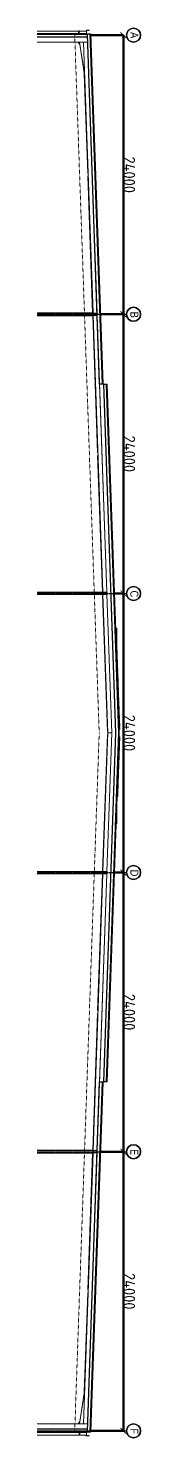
# Model space of a CAD drawing. Header units: millimetres. Extents: x -677815 to 476396, y -125373 to 39000.
# Drawn here: x -669493 to -661172, y -120600 to 600 of the extents above; entities that cross this region are included whole.
import ezdxf

# ---------------------------------------------------------------- set-up
doc = ezdxf.new("R2010")
doc.units = ezdxf.units.MM
for name, pattern in [('Xref building Toll$0$_SBA Dash - Loose', [5, 3, -2]), ('Xref building Toll$0$_SBA Dash Dot - Loose', [6, 4, -1, 0, -1]), ('Xref building Toll$0$_SBA Hidden Line - Loose', [2.4, 1.2, -1.2])]:
    doc.linetypes.add(name, pattern=pattern)
for name, color, linetype, lineweight in [('AM_BOR', 4, 'Continuous', 25), ('Xref building Toll$0$A-DETL', 90, 'Continuous', 9), ('Xref building Toll$0$A-DETL-HDLN', 90, 'Xref building Toll$0$_SBA Hidden Line - Loose', 9), ('Xref building Toll$0$A-GENM', 13, 'Continuous', 9), ('Xref building Toll$0$A-GLAZ-CURT', 52, 'Continuous', 9), ('Xref building Toll$0$A-ROOF', 132, 'Continuous', 25), ('Xref building Toll$0$A-ROOF-MCUT', 132, 'Continuous', 9), ('Xref building Toll$0$A-ROOF-OTLN', 132, 'Continuous', 9), ('Xref building Toll$0$A-WALL', 113, 'Continuous', 9), ('Xref building Toll$0$Dims', 7, 'Continuous', 50), ('Xref building Toll$0$P-PIPE', 3, 'Continuous', 9), ('Xref building Toll$0$Q-SPCQ', 91, 'Continuous', 9), ('Xref building Toll$0$S-BEAM', 12, 'Continuous', 9), ('Xref building Toll$0$S-COLS', 52, 'Continuous', 9), ('Xref building Toll$0$S-GRID-IDEN', 1, 'Continuous', 25)]:
    doc.layers.add(name, color=color, linetype=linetype, lineweight=lineweight)
doc.layers.add('Xref building Toll$0$S-GRID', color=8, linetype='Continuous')
doc.styles.add('Xref building Toll$0$Arial Narrow_1', font='ARIALN.TTF', dxfattribs={"height": 688.297872})
doc.styles.add('Xref building Toll$0$STANDARD', font='ISOCP.SHX')
doc.dimstyles.new('Xref building Toll$0$AM_ISO$0', dxfattribs={"dimtxt": 3.5, "dimasz": 2.5, "dimexe": 1.5, "dimexo": 1.5, "dimgap": 1.5, "dimtad": 1, "dimdec": 0, "dimdsep": 46, "dimtxsty": 'Xref building Toll$0$STANDARD', "dimcen": 0, "dimclrd": 256, "dimclre": 256, "dimclrt": 40, "dimadec": 0, "dimazin": 2, "dimtp": 0.1, "dimtm": 0.1, "dimtfac": 0.71, "dimtdec": 0, "dimtmove": 0, "dimatfit": 3, "dimfxl": 1, "dimlwd": 50, "dimlwe": 50, "dimarcsym": 1})

# ---------------------------------------------------------------- blocks, each defined once
blk = doc.blocks.new('Xref building Toll$0$UC-Universal Column-Column - C4_5-250UC73-1332366-SECTION WAREHOUSE A')
at = {"layer": 'Xref building Toll$0$S-COLS'}
for p, q in [((115885, 53975), (115885, 42100)), ((116139, 53966), (116139, 42100))]:
    blk.add_line(p, q, dxfattribs=at)
blk = doc.blocks.new('Xref building Toll$0$UB-Universal Beam - B1_5-310UB32-1588293-SECTION WAREHOUSE A')
at = {"layer": 'Xref building Toll$0$S-BEAM'}
for p, q in [((56139, 54373), (67910, 54784)), ((56139, 54365), (67910, 54776)), ((68115, 54791), (79885, 55202)), ((68115, 54783), (79885, 55194)), ((23364, 53220), (31885, 53518)), ((23434, 53231), (31885, 53526)), ((32139, 53535), (43885, 53945)), ((32139, 53527), (43885, 53937)), ((44139, 53954), (55885, 54364)), ((44139, 53946), (55885, 54356))]:
    blk.add_line(p, q, dxfattribs=at)
blk = doc.blocks.new('Xref building Toll$0$UB-Universal Beam - B1_5-310UB32-1588270-SECTION WAREHOUSE A')
at = {"layer": 'Xref building Toll$0$S-BEAM'}
for p, q in [((80139, 55202), (91910, 54791)), ((80139, 55194), (91910, 54783)), ((92115, 54784), (103885, 54373)), ((92115, 54776), (103885, 54365)), ((104139, 54364), (115885, 53954)), ((104139, 54356), (115885, 53946)), ((116139, 53945), (127885, 53535)), ((116139, 53937), (127885, 53527)), ((128139, 53526), (136591, 53231)), ((128139, 53518), (136661, 53220))]:
    blk.add_line(p, q, dxfattribs=at)
blk = doc.blocks.new('Xref building Toll$0$DWP_Downpipe - 225mm-1363392-SECTION WAREHOUSE A')
at = {"layer": 'Xref building Toll$0$P-PIPE'}
for p, q in [((19639, 53420), (19639, 53403)), ((19639, 53420), (19752, 53420)), ((19639, 53401), (19639, 43400)), ((19752, 53420), (19864, 53420)), ((19864, 53403), (19864, 53420)), ((19864, 43400), (19864, 53401)), ((19639, 42200), (19639, 42100)), ((19752, 42100), (19639, 42100)), ((19864, 42100), (19752, 42100)), ((19864, 42100), (19864, 42200))]:
    blk.add_line(p, q, dxfattribs=at)
blk = doc.blocks.new('Xref building Toll$0$DPS_Downpipe Clamp - D225-744012-SECTION WAREHOUSE A')
at = {"layer": 'Xref building Toll$0$A-GENM'}
for p, q in [((19634, 52834), (19634, 52784)), ((19634, 52834), (19869, 52834)), ((19869, 52784), (19634, 52784)), ((19869, 52834), (19908, 52834)), ((19869, 52784), (19869, 52834)), ((19908, 52784), (19869, 52784)), ((19908, 52834), (19913, 52834)), ((19908, 52784), (19908, 52834)), ((19913, 52784), (19908, 52784)), ((19913, 52834), (19913, 52784))]:
    blk.add_line(p, q, dxfattribs=at)
blk = doc.blocks.new('Xref building Toll$0$IVS_GM_Free-Folded Box Gutter Support_Arrayed - 350-250x300mm Gutter-1258791-SECTION WAREHOUSE A')
at = {"layer": 'Xref building Toll$0$A-GENM'}
for p, q in [((19582, 53594), (19579, 53594)), ((19579, 53594), (19579, 53339)), ((19579, 53339), (19639, 53339)), ((19582, 53582), (19582, 53594)), ((19582, 53514), (19582, 53539)), ((19582, 53445), (19582, 53470)), ((19582, 53342), (19582, 53401)), ((19639, 53342), (19582, 53342)), ((19913, 53342), (19864, 53342)), ((19864, 53339), (19916, 53339)), ((19913, 53481), (19913, 53342)), ((19916, 53339), (19916, 53481))]:
    blk.add_line(p, q, dxfattribs=at)
blk = doc.blocks.new('Xref building Toll$0$DWP_Downpipe - 225mm-1784091-SECTION WAREHOUSE A')
at = {"layer": 'Xref building Toll$0$P-PIPE'}
for p, q in [((140145, 53402), (140257, 53402)), ((140145, 53399), (140145, 46700)), ((140257, 53402), (140370, 53402)), ((140370, 46692), (140370, 53399)), ((140145, 46688), (140145, 46413)), ((140145, 46210), (140145, 46021)), ((140370, 46421), (140370, 46680)), ((140370, 46161), (140370, 46218)), ((140370, 43400), (140370, 46054)), ((140145, 42200), (140145, 42150)), ((140257, 42150), (140145, 42150)), ((140370, 42150), (140257, 42150)), ((140370, 42150), (140370, 42200))]:
    blk.add_line(p, q, dxfattribs=at)
blk = doc.blocks.new('Xref building Toll$0$DPS_Downpipe Clamp - D225-1271530-SECTION WAREHOUSE A')
at = {"layer": 'Xref building Toll$0$A-GENM'}
for p, q in [((140106, 52782), (140140, 52782)), ((140140, 52732), (140106, 52732)), ((140140, 52782), (140375, 52782)), ((140140, 52782), (140140, 52732)), ((140375, 52732), (140140, 52732)), ((140375, 52732), (140375, 52782))]:
    blk.add_line(p, q, dxfattribs=at)
blk = doc.blocks.new('Xref building Toll$0$UC-Universal Column-Column - C4_5-250UC73-1332378-SECTION WAREHOUSE A')
at = {"layer": 'Xref building Toll$0$S-COLS'}
for p, q in [((43885, 42100), (43885, 53966)), ((44139, 42100), (44139, 53975))]:
    blk.add_line(p, q, dxfattribs=at)
blk = doc.blocks.new('Xref building Toll$0$1200 WALKWAY FACEBASED - 1200 WALKWAY FACEBASED-1419914-SECTION WAREHOUSE A')
at = {"layer": 'Xref building Toll$0$Q-SPCQ'}
h = blk.add_hatch(dxfattribs=at)
h.set_pattern_fill('FP_6', color=256, style=0, pattern_type=2)
h.set_pattern_definition([(43, (80912.13, 56160.8), (-136.4, 146.27), [100, -100]), (43, (81053.46, 56155.87), (-136.4, 146.27), [100, -100]), (133, (80982.8, 56158.34), (-146.27, -136.4), [100, -100]), (133, (81124.13, 56153.4), (-146.27, -136.4), [100, -100])])
h.paths.add_polyline_path([(81514, 56200), (81514, 56206), (80315, 56248), (80315, 56242), (81356, 56205)], flags=0)
for p, q in [((80312, 56182), (80313, 56185)), ((80312, 56182), (81512, 56140)), ((80313, 56185), (80314, 56239)), ((81512, 56143), (80313, 56185)), ((80314, 56239), (80315, 56242)), ((81514, 56197), (80314, 56239)), ((80315, 56248), (81514, 56206)), ((80315, 56242), (80315, 56248)), ((80315, 56242), (81514, 56200)), ((81514, 56200), (80315, 56242)), ((81514, 56197), (81512, 56143)), ((81512, 56143), (81512, 56140)), ((81514, 56206), (81514, 56200)), ((81514, 56200), (81514, 56197))]:
    blk.add_line(p, q, dxfattribs=at)
blk = doc.blocks.new('Xref building Toll$0$1200 WALKWAY FACEBASED - 1200 WALKWAY FACEBASED-1420814-SECTION WAREHOUSE A')
at = {"layer": 'Xref building Toll$0$Q-SPCQ'}
h = blk.add_hatch(dxfattribs=at)
h.set_pattern_fill('FP_7', color=256, style=0, pattern_type=2)
h.set_pattern_definition([(47, (79102.45, 56160.44), (-146.271, 136.4), [100, -100]), (47, (79243.79, 56165.38), (-146.271, 136.4), [100, -100]), (137, (79173.12, 56162.91), (-136.4, -146.271), [100, -100]), (137, (79314.45, 56167.85), (-136.4, -146.271), [100, -100])])
h.paths.add_polyline_path([(74549, 56061), (79710, 56242), (79709, 56248), (74549, 56067)], flags=0)
for p, q in [((74549, 56067), (79709, 56248)), ((79710, 56242), (74549, 56061)), ((74549, 56067), (74549, 56061)), ((74569, 56062), (74549, 56061)), ((74549, 56061), (74550, 56058)), ((74550, 56058), (74567, 56059)), ((74568, 56005), (74551, 56005)), ((74551, 56005), (74552, 56002)), ((74567, 56059), (74568, 56005)), ((74572, 56002), (74569, 56062)), ((75141, 56082), (75121, 56081)), ((75121, 56081), (75121, 56078)), ((75121, 56078), (75138, 56079)), ((75140, 56025), (75123, 56024)), ((75123, 56024), (75123, 56021)), ((75138, 56079), (75140, 56025)), ((75143, 56022), (75141, 56082)), ((75712, 56102), (75692, 56101)), ((75692, 56101), (75692, 56098)), ((75692, 56098), (75709, 56099)), ((75711, 56045), (75694, 56044)), ((75694, 56044), (75694, 56041)), ((75709, 56099), (75711, 56045)), ((75714, 56042), (75712, 56102)), ((76283, 56122), (76263, 56121)), ((76263, 56121), (76263, 56118)), ((76263, 56118), (76280, 56119)), ((76282, 56065), (76265, 56064)), ((76265, 56064), (76265, 56061)), ((76280, 56119), (76282, 56065)), ((76285, 56062), (76283, 56122)), ((76854, 56142), (76834, 56141)), ((76834, 56141), (76834, 56138)), ((76834, 56138), (76851, 56139)), ((76853, 56085), (76836, 56084)), ((76836, 56084), (76836, 56081)), ((76851, 56139), (76853, 56085)), ((76856, 56082), (76854, 56142)), ((77425, 56162), (77405, 56161)), ((77405, 56161), (77405, 56158)), ((77405, 56158), (77422, 56159)), ((77424, 56105), (77407, 56104)), ((77407, 56104), (77407, 56101)), ((77422, 56159), (77424, 56105)), ((77427, 56102), (77425, 56162)), ((77996, 56182), (77976, 56181)), ((77976, 56181), (77976, 56178)), ((77976, 56178), (77993, 56179)), ((77995, 56125), (77978, 56124)), ((77978, 56124), (77978, 56121)), ((77993, 56179), (77995, 56125)), ((77998, 56122), (77996, 56182)), ((78567, 56202), (78547, 56201)), ((78547, 56201), (78547, 56198)), ((78547, 56198), (78564, 56199)), ((78566, 56145), (78549, 56144)), ((78549, 56144), (78549, 56141)), ((78564, 56199), (78566, 56145)), ((78569, 56142), (78567, 56202)), ((79138, 56222), (79118, 56221)), ((79118, 56221), (79119, 56218)), ((79119, 56218), (79136, 56219)), ((79137, 56165), (79120, 56164)), ((79120, 56164), (79121, 56161)), ((79136, 56219), (79137, 56165)), ((79141, 56162), (79138, 56222)), ((79710, 56242), (79690, 56241)), ((79690, 56241), (79690, 56238)), ((79690, 56238), (79707, 56239)), ((79709, 56185), (79692, 56184)), ((79692, 56184), (79692, 56181)), ((79707, 56239), (79709, 56185)), ((79710, 56242), (79709, 56248)), ((79712, 56182), (79710, 56242))]:
    blk.add_line(p, q, dxfattribs=at)
blk = doc.blocks.new('Xref building Toll$0$1200 WALKWAY FACEBASED - 1200 WALKWAY FACEBASED-1417257-SECTION WAREHOUSE A')
at = {"layer": 'Xref building Toll$0$Q-SPCQ'}
h = blk.add_hatch(dxfattribs=at)
h.set_pattern_fill('FP_8', color=256, style=0, pattern_type=2)
h.set_pattern_definition([(43, (82121, 56118.6), (-136.4, 146.271), [100, -100]), (43, (82262.33, 56113.66), (-136.4, 146.271), [100, -100]), (133, (82191.66, 56116.12), (-146.271, -136.4), [100, -100]), (133, (82333, 56111.2), (-146.271, -136.4), [100, -100])])
h.paths.add_polyline_path([(87963, 55975), (87963, 55981), (81514, 56206), (81514, 56200), (87674, 55985)], flags=0)
for p, q in [((81514, 56206), (87963, 55981)), ((81534, 56199), (81514, 56200)), ((87963, 55975), (81514, 56200)), ((81515, 56143), (81517, 56197)), ((81532, 56142), (81515, 56143)), ((81517, 56197), (81534, 56196)), ((81532, 56139), (81532, 56142)), ((81534, 56196), (81534, 56199)), ((82157, 56177), (82155, 56117)), ((82177, 56177), (82157, 56177)), ((82158, 56120), (82160, 56174)), ((82175, 56120), (82158, 56120)), ((82160, 56174), (82177, 56174)), ((82175, 56117), (82175, 56120)), ((82177, 56174), (82177, 56177)), ((82800, 56155), (82798, 56095)), ((82820, 56154), (82800, 56155)), ((82801, 56098), (82803, 56152)), ((82818, 56097), (82801, 56098)), ((82803, 56152), (82820, 56151)), ((82818, 56094), (82818, 56097)), ((82820, 56151), (82820, 56154)), ((83443, 56132), (83441, 56073)), ((83463, 56132), (83443, 56132)), ((83444, 56075), (83446, 56129)), ((83461, 56075), (83444, 56075)), ((83446, 56129), (83463, 56129)), ((83461, 56072), (83461, 56075)), ((83463, 56129), (83463, 56132)), ((84086, 56110), (84083, 56050)), ((84106, 56109), (84086, 56110)), ((84087, 56053), (84088, 56107)), ((84104, 56052), (84087, 56053)), ((84088, 56107), (84105, 56106)), ((84103, 56049), (84104, 56052)), ((84105, 56106), (84106, 56109)), ((84728, 56088), (84726, 56028)), ((84748, 56087), (84728, 56088)), ((84729, 56031), (84731, 56084)), ((84746, 56030), (84729, 56031)), ((84731, 56084), (84748, 56084)), ((84746, 56027), (84746, 56030)), ((84748, 56084), (84748, 56087)), ((85371, 56065), (85369, 56005)), ((85391, 56064), (85371, 56065)), ((85372, 56008), (85374, 56062)), ((85389, 56007), (85372, 56008)), ((85374, 56062), (85391, 56061)), ((85389, 56004), (85389, 56007)), ((85391, 56061), (85391, 56064)), ((86014, 56043), (86012, 55983)), ((86034, 56042), (86014, 56043)), ((86015, 55986), (86017, 56040)), ((86032, 55985), (86015, 55986)), ((86017, 56040), (86034, 56039)), ((86032, 55982), (86032, 55985)), ((86034, 56039), (86034, 56042)), ((86657, 56020), (86655, 55960)), ((86677, 56020), (86657, 56020)), ((86658, 55963), (86660, 56017)), ((86675, 55963), (86658, 55963)), ((86660, 56017), (86677, 56017)), ((86675, 55960), (86675, 55963)), ((86677, 56017), (86677, 56020)), ((87300, 55998), (87298, 55938)), ((87320, 55997), (87300, 55998)), ((87301, 55941), (87303, 55995)), ((87318, 55940), (87301, 55941)), ((87303, 55995), (87320, 55994)), ((87318, 55937), (87318, 55940)), ((87320, 55994), (87320, 55997)), ((87943, 55975), (87941, 55915)), ((87963, 55975), (87943, 55975)), ((87944, 55918), (87946, 55972)), ((87961, 55918), (87944, 55918)), ((87946, 55972), (87963, 55972)), ((87961, 55915), (87961, 55918)), ((87963, 55975), (87963, 55981)), ((87963, 55972), (87963, 55975))]:
    blk.add_line(p, q, dxfattribs=at)
blk = doc.blocks.new('Xref building Toll$0$1200 WALKWAY FACEBASED - 1200 WALKWAY FACEBASED-1419271-SECTION WAREHOUSE A')
at = {"layer": 'Xref building Toll$0$Q-SPCQ'}
for p, q in [((82074, 56180), (82071, 56120)), ((82075, 56123), (82076, 56177)), ((82092, 56123), (82075, 56123)), ((82076, 56177), (82093, 56177)), ((82091, 56120), (82092, 56123)), ((82093, 56177), (82094, 56180)), ((82633, 56161), (82631, 56101)), ((82634, 56104), (82636, 56158)), ((82651, 56103), (82634, 56104)), ((82636, 56158), (82653, 56157)), ((82651, 56100), (82651, 56103)), ((82653, 56157), (82653, 56160)), ((83193, 56141), (83191, 56081)), ((83194, 56084), (83196, 56138)), ((83211, 56084), (83194, 56084)), ((83196, 56138), (83213, 56138)), ((83211, 56081), (83211, 56084)), ((83213, 56138), (83213, 56141))]:
    blk.add_line(p, q, dxfattribs=at)
blk = doc.blocks.new('Xref building Toll$0$UC-Universal Column-Column - C2_5-200UC60-1338436-SECTION WAREHOUSE A')
at = {"layer": 'Xref building Toll$0$S-COLS'}
for p, q in [((115910, 54326), (115910, 42100)), ((115924, 54326), (115924, 42100)), ((116101, 54320), (116101, 42100)), ((116115, 54319), (116115, 42100))]:
    blk.add_line(p, q, dxfattribs=at)
blk = doc.blocks.new('Xref building Toll$0$UB-Universal Beam-Column - C1_5_460UB67-1338435-SECTION WAREHOUSE A')
at = {"layer": 'Xref building Toll$0$S-COLS'}
for p, q in [((20162, 53490), (20162, 44500)), ((20175, 42100), (20175, 53490)), ((20604, 42100), (20604, 53505)), ((20616, 42100), (20616, 53506))]:
    blk.add_line(p, q, dxfattribs=at)
blk = doc.blocks.new('Xref building Toll$0$UB-Universal Beam-Column - C1_5_460UB67-1338434-SECTION WAREHOUSE A')
at = {"layer": 'Xref building Toll$0$S-COLS'}
for p, q in [((139408, 53506), (139408, 46425)), ((139421, 53505), (139421, 46428)), ((139850, 53490), (139850, 45700)), ((139862, 45700), (139862, 53490)), ((139408, 45700), (139408, 42100)), ((139421, 45700), (139421, 42100))]:
    blk.add_line(p, q, dxfattribs=at)
blk = doc.blocks.new('Xref building Toll$0$UC-Universal Column-Column - C2_5-200UC60-1338439-SECTION WAREHOUSE A')
at = {"layer": 'Xref building Toll$0$S-COLS'}
for p, q in [((91910, 55189), (91910, 42100)), ((91924, 55189), (91910, 55189)), ((91924, 55189), (91924, 42100)), ((91936, 55189), (91924, 55189)), ((92089, 55189), (91936, 55189)), ((92101, 55189), (92089, 55189)), ((92101, 55189), (92101, 42100)), ((92115, 55189), (92101, 55189)), ((92115, 55189), (92115, 42100))]:
    blk.add_line(p, q, dxfattribs=at)
blk = doc.blocks.new('Xref building Toll$0$UC-Universal Column-Column - C2_5-200UC60-1338437-SECTION WAREHOUSE A')
at = {"layer": 'Xref building Toll$0$S-COLS'}
for p, q in [((43910, 42100), (43910, 54319)), ((43924, 42100), (43924, 54320)), ((44101, 42100), (44101, 54326)), ((44115, 42100), (44115, 54326))]:
    blk.add_line(p, q, dxfattribs=at)
blk = doc.blocks.new('Xref building Toll$0$UC-Universal Column-Column - C2_5-200UC60-1338438-SECTION WAREHOUSE A')
at = {"layer": 'Xref building Toll$0$S-COLS'}
for p, q in [((67910, 42100), (67910, 55189)), ((67924, 55189), (67910, 55189)), ((67924, 42100), (67924, 55189)), ((67936, 55189), (67924, 55189)), ((68089, 55189), (67936, 55189)), ((68101, 55189), (68089, 55189)), ((68101, 42100), (68101, 55189)), ((68115, 55189), (68101, 55189)), ((68115, 42100), (68115, 55189))]:
    blk.add_line(p, q, dxfattribs=at)
blk = doc.blocks.new('Xref building Toll$0$System Panel - _SBA TRS 2-2241744-SECTION WAREHOUSE A')
at = {"layer": 'Xref building Toll$0$A-GLAZ-CURT'}
for p, q in [((140087, 53399), (140087, 46792)), ((140097, 53399), (140087, 53399)), ((140097, 46792), (140097, 53399)), ((140087, 46792), (140097, 46792))]:
    blk.add_line(p, q, dxfattribs=at)
blk = doc.blocks.new('Xref building Toll$0$section A')
at = {"layer": 'Xref building Toll$0$A-DETL'}
for p, q in [((73511, 56000), (72211, 56000)), ((72211, 56000), (73511, 56000)), ((87715, 56000), (89015, 56000))]:
    blk.add_line(p, q, dxfattribs=at)
at = {"layer": 'Xref building Toll$0$A-DETL', "linetype": 'Xref building Toll$0$_SBA Dash - Loose'}
for p, q in [((72211, 55950), (73076, 55950)), ((73076, 55950), (72211, 55950)), ((87942, 55950), (87715, 55950)), ((87715, 55950), (87942, 55950)), ((89015, 55950), (87945, 55950)), ((87945, 55950), (89015, 55950))]:
    blk.add_line(p, q, dxfattribs=at)
at = {"layer": 'Xref building Toll$0$A-DETL-HDLN'}
for q in [(19928, 52398), (140096, 52398)]:
    blk.add_line((80012, 54496), q, dxfattribs=at)
at = {"layer": 'Xref building Toll$0$A-ROOF'}
for p, q in [((80012, 56192), (50012, 55145)), ((50012, 54881), (80012, 55929)), ((80312, 56182), (80012, 56192)), ((80012, 55929), (110013, 54881)), ((110013, 55145), (81512, 56140)), ((50012, 54795), (19911, 53744)), ((50012, 55145), (50012, 54881)), ((50012, 54532), (50012, 54795)), ((110013, 54881), (110013, 55145)), ((140114, 53744), (110013, 54795)), ((110013, 54795), (110013, 54532)), ((19911, 53744), (19911, 53481)), ((19911, 53481), (19918, 53481)), ((19947, 53482), (50012, 54532)), ((110013, 54532), (140077, 53482)), ((140106, 53481), (140114, 53481)), ((140114, 53481), (140114, 53744))]:
    blk.add_line(p, q, dxfattribs=at)
at = {"layer": 'Xref building Toll$0$A-ROOF', "lineweight": 9}
for p, q in [((50012, 55102), (80012, 56149)), ((80012, 56149), (110013, 55102)), ((19911, 53701), (50012, 54752)), ((110013, 54752), (140114, 53701))]:
    blk.add_line(p, q, dxfattribs=at)
at = {"layer": 'Xref building Toll$0$A-ROOF-MCUT'}
for p, q in [((19611, 53651), (19582, 53651)), ((19582, 53651), (19582, 53607)), ((19582, 53607), (19609, 53607)), ((19609, 53582), (19582, 53582)), ((19582, 53582), (19582, 53539)), ((19582, 53539), (19609, 53539)), ((19609, 53514), (19582, 53514)), ((19582, 53514), (19582, 53470)), ((19582, 53470), (19609, 53470)), ((19609, 53445), (19582, 53445)), ((19582, 53445), (19582, 53401)), ((19582, 53401), (19913, 53401)), ((19584, 53609), (19584, 53649)), ((19584, 53649), (19611, 53649)), ((19611, 53609), (19584, 53609)), ((19584, 53541), (19584, 53580)), ((19584, 53580), (19611, 53580)), ((19611, 53541), (19584, 53541)), ((19584, 53472), (19584, 53512)), ((19584, 53512), (19611, 53512)), ((19611, 53472), (19584, 53472)), ((19584, 53403), (19584, 53443)), ((19584, 53443), (19611, 53443)), ((19911, 53403), (19584, 53403)), ((19609, 53607), (19609, 53582)), ((19609, 53539), (19609, 53514)), ((19609, 53470), (19609, 53445)), ((19611, 53649), (19611, 53651)), ((19611, 53580), (19611, 53609)), ((19611, 53512), (19611, 53541)), ((19611, 53443), (19611, 53472)), ((19913, 53701), (19911, 53701)), ((19911, 53481), (19911, 53403)), ((19913, 53401), (19913, 53701)), ((140119, 53699), (140117, 53699)), ((140117, 53699), (140117, 53399)), ((140117, 53399), (140448, 53399)), ((140119, 53401), (140119, 53699)), ((140446, 53401), (140119, 53401)), ((140448, 53649), (140419, 53649)), ((140419, 53649), (140419, 53647)), ((140419, 53647), (140446, 53647)), ((140446, 53607), (140419, 53607)), ((140419, 53607), (140419, 53578)), ((140419, 53578), (140446, 53578)), ((140446, 53539), (140419, 53539)), ((140419, 53539), (140419, 53510)), ((140419, 53510), (140446, 53510)), ((140446, 53470), (140419, 53470)), ((140419, 53470), (140419, 53441)), ((140419, 53441), (140446, 53441)), ((140421, 53580), (140421, 53605)), ((140421, 53605), (140448, 53605)), ((140448, 53580), (140421, 53580)), ((140421, 53512), (140421, 53537)), ((140421, 53537), (140448, 53537)), ((140448, 53512), (140421, 53512)), ((140421, 53443), (140421, 53468)), ((140421, 53468), (140448, 53468)), ((140448, 53443), (140421, 53443)), ((140446, 53647), (140446, 53607)), ((140446, 53578), (140446, 53539)), ((140446, 53510), (140446, 53470)), ((140446, 53441), (140446, 53401)), ((140448, 53605), (140448, 53649)), ((140448, 53537), (140448, 53580)), ((140448, 53468), (140448, 53512)), ((140448, 53399), (140448, 53443))]:
    blk.add_line(p, q, dxfattribs=at)
at = {"layer": 'Xref building Toll$0$A-ROOF-OTLN'}
for p, q in [((74568, 56022), (50012, 55165)), ((75139, 56042), (74571, 56022)), ((75710, 56062), (75142, 56042)), ((76281, 56082), (75713, 56062)), ((76852, 56102), (76284, 56082)), ((77423, 56122), (76855, 56102)), ((77995, 56142), (77426, 56122)), ((78566, 56162), (77998, 56142)), ((79137, 56182), (78569, 56162)), ((79708, 56202), (79140, 56182)), ((80012, 56212), (79711, 56202)), ((80313, 56202), (80012, 56212)), ((82072, 56140), (81515, 56160)), ((82155, 56137), (82075, 56140)), ((82632, 56121), (82158, 56137)), ((82798, 56115), (82635, 56121)), ((83191, 56101), (82801, 56115)), ((83441, 56093), (83194, 56101)), ((84084, 56070), (83444, 56092)), ((84727, 56048), (84087, 56070)), ((85370, 56025), (84730, 56047)), ((86013, 56003), (85373, 56025)), ((86656, 55980), (86016, 56003)), ((87299, 55958), (86659, 55980)), ((87942, 55935), (87302, 55958)), ((110013, 55165), (87945, 55935)), ((50012, 54815), (19911, 53764)), ((50012, 55145), (50012, 55165)), ((50012, 54815), (50012, 54795)), ((110013, 55165), (110013, 55145)), ((110013, 54795), (110013, 54815)), ((140114, 53764), (110013, 54815)), ((19911, 53744), (19911, 53764)), ((140114, 53764), (140114, 53744))]:
    blk.add_line(p, q, dxfattribs=at)
at = {"layer": 'Xref building Toll$0$A-WALL'}
for p, q in [((50012, 54881), (50012, 54815)), ((110013, 54815), (110013, 54881)), ((19947, 53482), (19918, 53481)), ((140106, 53481), (140077, 53482)), ((140077, 46792), (140077, 53399)), ((140106, 53399), (140106, 46792))]:
    blk.add_line(p, q, dxfattribs=at)
at = {"layer": 'Xref building Toll$0$A-WALL', "lineweight": 25}
for p, q in [((19918, 53481), (19918, 46600)), ((19947, 46600), (19947, 53482)), ((140077, 53482), (140077, 53399)), ((140077, 53399), (140106, 53399)), ((140106, 53399), (140106, 53481))]:
    blk.add_line(p, q, dxfattribs=at)
at = {"layer": 'Xref building Toll$0$S-BEAM'}
for p, q in [((44115, 54317), (67910, 55147)), ((44115, 53984), (67910, 54815)), ((44115, 53974), (67910, 54805)), ((50012, 54532), (67910, 55157)), ((67924, 55158), (68101, 55164)), ((67924, 55148), (68101, 55154)), ((67924, 54815), (68101, 54821)), ((67924, 54805), (68101, 54812)), ((68115, 55164), (80012, 55580)), ((68115, 55155), (80012, 55570)), ((68115, 54822), (80012, 55237)), ((68115, 54812), (80012, 55228)), ((80012, 55570), (80012, 55580)), ((80012, 55580), (91910, 55164)), ((80012, 55580), (80012, 55570)), ((80012, 55570), (91910, 55155)), ((80012, 55249), (80012, 55559)), ((80012, 55559), (80012, 55249)), ((80012, 55228), (80012, 55237)), ((80012, 55237), (91910, 54822)), ((80012, 55237), (80012, 55228)), ((80012, 55228), (91910, 54812)), ((91924, 55164), (92101, 55158)), ((91924, 55154), (92101, 55148)), ((91924, 54821), (92101, 54815)), ((91924, 54812), (92101, 54805)), ((92115, 55157), (110013, 54532)), ((92115, 55147), (115910, 54317)), ((92115, 54815), (115910, 53984)), ((92115, 54805), (115910, 53974)), ((20616, 53496), (43910, 54309)), ((20616, 53163), (43910, 53977)), ((20616, 53153), (43910, 53967)), ((43924, 54310), (44101, 54316)), ((43924, 53977), (44101, 53983)), ((43924, 53967), (44101, 53974)), ((115924, 54316), (116101, 54310)), ((115924, 53983), (116101, 53977)), ((115924, 53974), (116101, 53967)), ((116115, 54309), (139408, 53496)), ((116115, 53977), (139408, 53163)), ((116115, 53967), (139408, 53153)), ((20616, 52810), (23617, 53258)), ((20616, 52819), (23531, 53255)), ((20818, 52840), (20616, 52710)), ((23617, 53258), (23531, 53255)), ((136494, 53255), (136408, 53258)), ((136408, 53258), (139408, 52810)), ((136494, 53255), (139408, 52819)), ((139408, 52710), (139207, 52840))]:
    blk.add_line(p, q, dxfattribs=at)
at = {"layer": 'Xref building Toll$0$S-BEAM', "flags": 128}
for points in [[(80012, 55559), (80012, 55567), (80012, 55570)], [(80012, 55570), (80012, 55567), (80012, 55559)], [(80012, 55237), (80012, 55241), (80012, 55249)], [(80012, 55249), (80012, 55241), (80012, 55237)]]:
    blk.add_lwpolyline(points, dxfattribs=at)
at = {"layer": 'Xref building Toll$0$S-GRID', "linetype": 'Xref building Toll$0$_SBA Dash Dot - Loose'}
for p, q in [((20012, 41733), (20012, 56852)), ((44012, 41733), (44012, 56852)), ((68012, 41733), (68012, 56852)), ((92012, 41733), (92012, 56852)), ((116012, 41733), (116012, 56852))]:
    blk.add_line(p, q, dxfattribs=at)
at = {"layer": 'Xref building Toll$0$A-GENM'}
for name in ['Xref building Toll$0$IVS_GM_Free-Folded Box Gutter Support_Arrayed - 350-250x300mm Gutter-1258791-SECTION WAREHOUSE A', 'Xref building Toll$0$DPS_Downpipe Clamp - D225-744012-SECTION WAREHOUSE A', 'Xref building Toll$0$DPS_Downpipe Clamp - D225-1271530-SECTION WAREHOUSE A']:
    blk.add_blockref(name, (0, 0), dxfattribs=at)
at = {"layer": 'Xref building Toll$0$A-GLAZ-CURT'}
blk.add_blockref('Xref building Toll$0$System Panel - _SBA TRS 2-2241744-SECTION WAREHOUSE A', (0, 0), dxfattribs=at)
at = {"layer": 'Xref building Toll$0$P-PIPE'}
for name in ['Xref building Toll$0$DWP_Downpipe - 225mm-1363392-SECTION WAREHOUSE A', 'Xref building Toll$0$DWP_Downpipe - 225mm-1784091-SECTION WAREHOUSE A']:
    blk.add_blockref(name, (0, 0), dxfattribs=at)
at = {"layer": 'Xref building Toll$0$Q-SPCQ'}
for name in ['Xref building Toll$0$1200 WALKWAY FACEBASED - 1200 WALKWAY FACEBASED-1420814-SECTION WAREHOUSE A', 'Xref building Toll$0$1200 WALKWAY FACEBASED - 1200 WALKWAY FACEBASED-1419914-SECTION WAREHOUSE A', 'Xref building Toll$0$1200 WALKWAY FACEBASED - 1200 WALKWAY FACEBASED-1417257-SECTION WAREHOUSE A', 'Xref building Toll$0$1200 WALKWAY FACEBASED - 1200 WALKWAY FACEBASED-1419271-SECTION WAREHOUSE A']:
    blk.add_blockref(name, (0, 0), dxfattribs=at)
at = {"layer": 'Xref building Toll$0$S-BEAM'}
for name in ['Xref building Toll$0$UB-Universal Beam - B1_5-310UB32-1588293-SECTION WAREHOUSE A', 'Xref building Toll$0$UB-Universal Beam - B1_5-310UB32-1588270-SECTION WAREHOUSE A']:
    blk.add_blockref(name, (0, 0), dxfattribs=at)
at = {"layer": 'Xref building Toll$0$S-COLS'}
for name in ['Xref building Toll$0$UC-Universal Column-Column - C2_5-200UC60-1338438-SECTION WAREHOUSE A', 'Xref building Toll$0$UC-Universal Column-Column - C2_5-200UC60-1338439-SECTION WAREHOUSE A', 'Xref building Toll$0$UB-Universal Beam-Column - C1_5_460UB67-1338435-SECTION WAREHOUSE A', 'Xref building Toll$0$UC-Universal Column-Column - C4_5-250UC73-1332378-SECTION WAREHOUSE A', 'Xref building Toll$0$UC-Universal Column-Column - C2_5-200UC60-1338437-SECTION WAREHOUSE A', 'Xref building Toll$0$UC-Universal Column-Column - C4_5-250UC73-1332366-SECTION WAREHOUSE A', 'Xref building Toll$0$UC-Universal Column-Column - C2_5-200UC60-1338436-SECTION WAREHOUSE A', 'Xref building Toll$0$UB-Universal Beam-Column - C1_5_460UB67-1338434-SECTION WAREHOUSE A']:
    blk.add_blockref(name, (0, 0), dxfattribs=at)
blk = doc.blocks.new('Xref building Toll$0$Grid - Grid Head-235101-SECTION WAREHOUSE B')
at = {"layer": 'Xref building Toll$0$S-GRID-IDEN'}
blk.add_circle((-140012, 62123), 600, dxfattribs=at)
for start, end in [(0, 180), (180, 0)]:
    blk.add_arc((-140012, 62123), 600, start, end, dxfattribs=at)
blk = doc.blocks.new('Xref building Toll$0$_ArchTick')
at = {"color": 0, "linetype": 'ByBlock', "const_width": 0.15}
blk.add_lwpolyline([(-0.5, -0.5), (0.5, 0.5)], dxfattribs=at)
blk = doc.blocks.new('*D767')
at = {"layer": 'Defpoints', "color": 0, "transparency": 16777216}
for p in [(-134359, -8492), (-133521, -32492), (-131553, -32492)]:
    blk.add_point(p, dxfattribs=at)
at = {"layer": 'Xref building Toll$0$Dims', "lineweight": 50, "transparency": 16777216}
for p, q in [((-134357, -8492), (-131552, -8492)), ((-131553, -8492), (-131553, -32492)), ((-133519, -32492), (-131552, -32492))]:
    blk.add_line(p, q, dxfattribs=at)
at = {"layer": 'Xref building Toll$0$Dims', "lineweight": 50, "transparency": 16777216, "xscale": 500, "yscale": 500, "zscale": 500}
for p, rotation in [((-131553, -8492), 90), ((-131553, -32492), 270)]:
    blk.add_blockref('Xref building Toll$0$_ArchTick', p, dxfattribs=dict(at, rotation=rotation))
at = {"layer": 'Xref building Toll$0$Dims', "color": 40, "lineweight": 50, "transparency": 16777216, "insert": (-131052, -20492), "char_height": 1000, "attachment_point": 5, "rotation": 270, "style": 'Xref building Toll$0$STANDARD'}
blk.add_mtext('24000', dxfattribs=at)
blk = doc.blocks.new('*D768')
at = {"layer": 'Defpoints', "color": 0, "transparency": 16777216}
for p in [(-133521, -32492), (-132333, -56492), (-131555, -56492)]:
    blk.add_point(p, dxfattribs=at)
at = {"layer": 'Xref building Toll$0$Dims', "lineweight": 50, "transparency": 16777216}
for p, q in [((-133519, -32492), (-131553, -32492)), ((-131555, -32492), (-131555, -56492)), ((-132332, -56492), (-131553, -56492))]:
    blk.add_line(p, q, dxfattribs=at)
at = {"layer": 'Xref building Toll$0$Dims', "lineweight": 50, "transparency": 16777216, "xscale": 500, "yscale": 500, "zscale": 500}
for p, rotation in [((-131555, -32492), 90), ((-131555, -56492), 270)]:
    blk.add_blockref('Xref building Toll$0$_ArchTick', p, dxfattribs=dict(at, rotation=rotation))
at = {"layer": 'Xref building Toll$0$Dims', "color": 40, "lineweight": 50, "transparency": 16777216, "insert": (-131053, -44492), "char_height": 1000, "attachment_point": 5, "rotation": 270, "style": 'Xref building Toll$0$STANDARD'}
blk.add_mtext('24000', dxfattribs=at)
blk = doc.blocks.new('*D769')
at = {"layer": 'Defpoints', "color": 0, "transparency": 16777216}
for p in [(-132333, -56492), (-132333, -80492), (-131555, -80492)]:
    blk.add_point(p, dxfattribs=at)
at = {"layer": 'Xref building Toll$0$Dims', "lineweight": 50, "transparency": 16777216}
for p, q in [((-132332, -56492), (-131553, -56492)), ((-131555, -56492), (-131555, -80492)), ((-132332, -80492), (-131553, -80492))]:
    blk.add_line(p, q, dxfattribs=at)
at = {"layer": 'Xref building Toll$0$Dims', "lineweight": 50, "transparency": 16777216, "xscale": 500, "yscale": 500, "zscale": 500}
for p, rotation in [((-131555, -56492), 90), ((-131555, -80492), 270)]:
    blk.add_blockref('Xref building Toll$0$_ArchTick', p, dxfattribs=dict(at, rotation=rotation))
at = {"layer": 'Xref building Toll$0$Dims', "color": 40, "lineweight": 50, "transparency": 16777216, "insert": (-131053, -68492), "char_height": 1000, "attachment_point": 5, "rotation": 270, "style": 'Xref building Toll$0$STANDARD'}
blk.add_mtext('24000', dxfattribs=at)
blk = doc.blocks.new('*D770')
at = {"layer": 'Defpoints', "color": 0, "transparency": 16777216}
for p in [(-132333, -80492), (-133521, -104492), (-131555, -104492)]:
    blk.add_point(p, dxfattribs=at)
at = {"layer": 'Xref building Toll$0$Dims', "lineweight": 50, "transparency": 16777216}
for p, q in [((-132332, -80492), (-131553, -80492)), ((-131555, -80492), (-131555, -104492)), ((-133519, -104492), (-131553, -104492))]:
    blk.add_line(p, q, dxfattribs=at)
at = {"layer": 'Xref building Toll$0$Dims', "lineweight": 50, "transparency": 16777216, "xscale": 500, "yscale": 500, "zscale": 500}
for p, rotation in [((-131555, -80492), 90), ((-131555, -104492), 270)]:
    blk.add_blockref('Xref building Toll$0$_ArchTick', p, dxfattribs=dict(at, rotation=rotation))
at = {"layer": 'Xref building Toll$0$Dims', "color": 40, "lineweight": 50, "transparency": 16777216, "insert": (-131053, -92492), "char_height": 1000, "attachment_point": 5, "rotation": 270, "style": 'Xref building Toll$0$STANDARD'}
blk.add_mtext('24000', dxfattribs=at)
blk = doc.blocks.new('*D771')
at = {"layer": 'Defpoints', "color": 0, "transparency": 16777216}
for p in [(-133521, -104492), (-134359, -128492), (-131555, -128492)]:
    blk.add_point(p, dxfattribs=at)
at = {"layer": 'Xref building Toll$0$Dims', "lineweight": 50, "transparency": 16777216}
for p, q in [((-133519, -104492), (-131553, -104492)), ((-131555, -104492), (-131555, -128492)), ((-134357, -128492), (-131553, -128492))]:
    blk.add_line(p, q, dxfattribs=at)
at = {"layer": 'Xref building Toll$0$Dims', "lineweight": 50, "transparency": 16777216, "xscale": 500, "yscale": 500, "zscale": 500}
for p, rotation in [((-131555, -104492), 90), ((-131555, -128492), 270)]:
    blk.add_blockref('Xref building Toll$0$_ArchTick', p, dxfattribs=dict(at, rotation=rotation))
at = {"layer": 'Xref building Toll$0$Dims', "color": 40, "lineweight": 50, "transparency": 16777216, "insert": (-131053, -116492), "char_height": 1000, "attachment_point": 5, "rotation": 270, "style": 'Xref building Toll$0$STANDARD'}
blk.add_mtext('24000', dxfattribs=at)
blk = doc.blocks.new('Xref building Toll$0$section grid lines and dimensions')
at = {"layer": 'Xref building Toll$0$S-GRID-IDEN', "rotation": 270}
for p in [(-192807.7, -148504.2), (-192807.7, -172504.2), (-192807.7, -196504.2), (-192807.7, -220504.2), (-192807.7, -244504.2), (-192807.7, -268504.2)]:
    blk.add_blockref('Xref building Toll$0$Grid - Grid Head-235101-SECTION WAREHOUSE B', p, dxfattribs=at)
at = {"layer": 'Xref building Toll$0$S-GRID-IDEN', "lineweight": 9, "char_height": 688.3, "attachment_point": 2, "rotation": 270, "line_spacing_factor": 0.968573, "style": 'Xref building Toll$0$Arial Narrow_1'}
for s, insert, width in [('A', (-130274.5, -8491.7), 629.969), ('B', (-130274.5, -32532.4), 629.969), ('C', (-130274.5, -56532.4), 680.367), ('D', (-130274.5, -80532.4), 680.367), ('E', (-130274.5, -104532.4), 629.969), ('F', (-130274.5, -128532.4), 579.571)]:
    blk.add_mtext(s, dxfattribs=dict(at, insert=insert, width=width))
at = {"layer": 'Xref building Toll$0$Dims', "lineweight": 50}
for base, p1, p2, picture, middle in [((-131553.2, -32491.7), (-134358.8, -8491.7), (-133520.7, -32491.7), '*D767', (-131553.2, -20491.7)), ((-131554.7, -56491.7), (-133520.7, -32491.7), (-132333.3, -56491.7), '*D768', (-131554.7, -44491.7)), ((-131554.7, -80491.7), (-132333.3, -56491.7), (-132333.3, -80491.7), '*D769', (-131554.7, -68491.7)), ((-131554.7, -104491.7), (-132333.3, -80491.7), (-133520.7, -104491.7), '*D770', (-131554.7, -92491.7)), ((-131554.7, -128491.7), (-133520.7, -104491.7), (-134358.8, -128491.7), '*D771', (-131554.7, -116491.7))]:
    dim = blk.add_linear_dim(base=base, p1=p1, p2=p2, angle=90, dimstyle='Xref building Toll$0$AM_ISO$0', override={"dimtxt": 1000, "dimasz": 500, "dimtad": 4, "dimblk1": 'Xref building Toll$0$_ArchTick', "dimblk2": 'Xref building Toll$0$_ArchTick', "dimsah": 1}, dxfattribs=at)
    dim.commit()
    dim.dimension.update_dxf_attribs({"geometry": picture, "text_midpoint": middle, "dimtype": 128})
blk = doc.blocks.new('Xref building Toll')
at = {"xscale": -1, "rotation": 270}
blk.add_blockref('Xref building Toll$0$section A', (-719213, -140012), dxfattribs=at)
blk.add_blockref('Xref building Toll$0$section grid lines and dimensions', (-531087, 8492))

msp = doc.modelspace()

# ---------------------------------------------------------------- block references
at = {"layer": 'AM_BOR'}
msp.add_blockref('Xref building Toll', (0, 0), dxfattribs=at)

doc.saveas('drawing.dxf')
